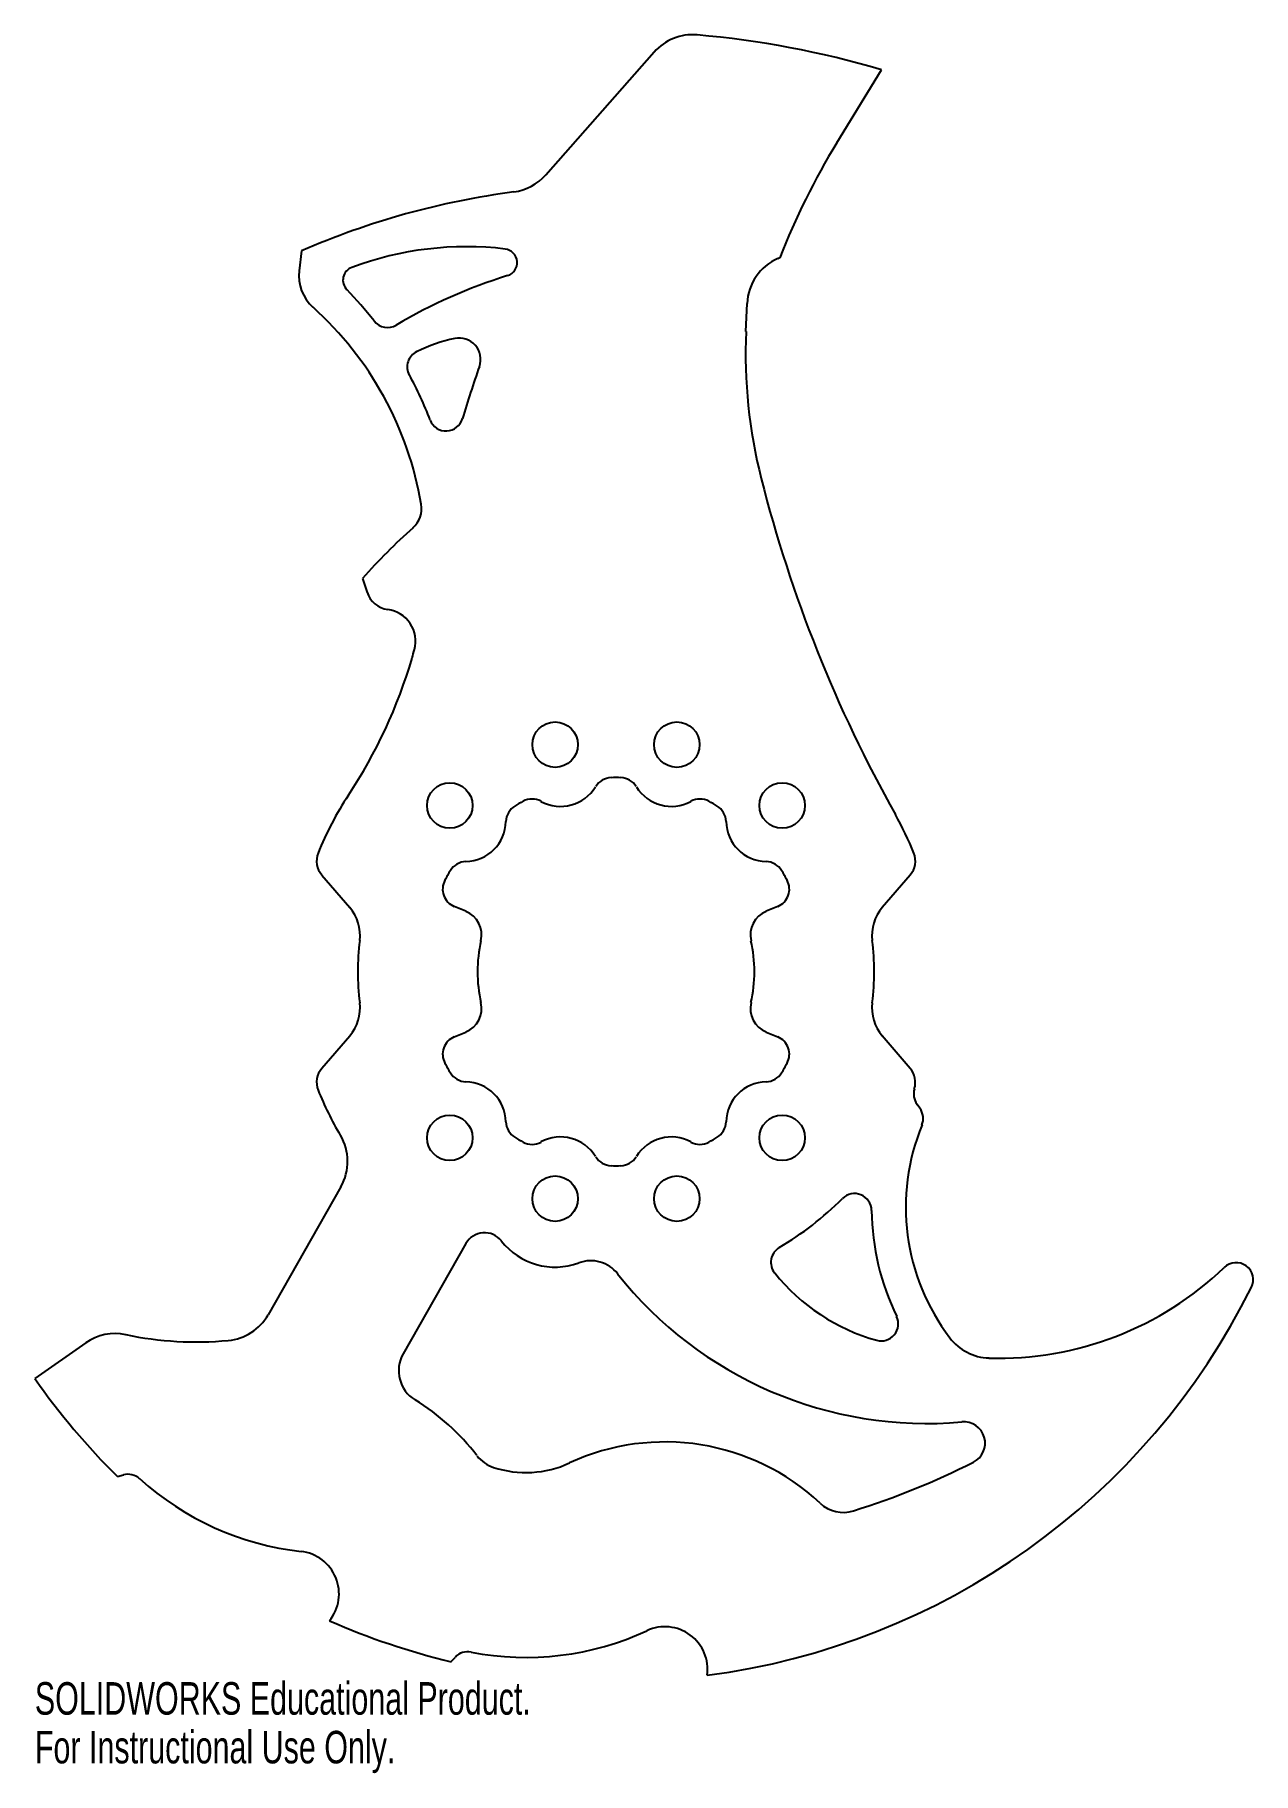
# Model space of a CAD drawing. Header units: inches. Extents: x -3.4 to 3.7, y -4.7 to 5.5.
import ezdxf

# ---------------------------------------------------------------- set-up
doc = ezdxf.new("R2010")
doc.units = ezdxf.units.IN
doc.header["$MEASUREMENT"] = 0
doc.styles.add('SLDTEXTSTYLE0', font='TXT', dxfattribs={"width": 0.7})

msp = doc.modelspace()

# ---------------------------------------------------------------- linework, layer by layer
at = {"color": 7, "linetype": 'Continuous', "lineweight": 25}
for p, q in [((0.223, 5.379), (-0.411, 4.66)), ((1.292, 4.849), (1.553, 5.276)), ((-1.84, 4.216), (-1.853, 4.1)), ((0.947, 4.172), (0.958, 4.177)), ((0.76, 3.745), (0.767, 3.909)), ((-1.483, 2.3), (-1.456, 2.219)), ((-1.721, 0.565), (-1.557, 0.375)), ((1.721, 0.565), (1.557, 0.375)), ((-0.878, 0.353), (-0.946, 0.381)), ((0.946, 0.381), (0.878, 0.353)), ((-1.721, -0.565), (-1.557, -0.375)), ((-0.946, -0.381), (-0.878, -0.353)), ((0.878, -0.353), (0.946, -0.381)), ((1.721, -0.566), (1.557, -0.375)), ((1.777, -0.798), (1.761, -0.776)), ((-1.61, -1.258), (-2.035, -2.007)), ((-0.878, -1.59), (-1.245, -2.235)), ((-3.101, -2.171), (-3.399, -2.38)), ((-2.916, -2.953), (-2.88, -2.944)), ((-0.964, -4.036), (-0.939, -4.01))]:
    msp.add_line(p, q, dxfattribs=at)
for centre in [(-0.356, 1.328), (0.356, 1.328), (-0.972, 0.972), (0.972, 0.972), (-0.972, -0.972), (0.972, -0.972), (-0.356, -1.328), (0.356, -1.328)]:
    msp.add_circle(centre, 0.133, dxfattribs=at)
for centre, radius, start, end in [((0.448, 5.181), 0.3, 85.0567, 138.6), ((0, 0), 5.5, 73.6, 85.0567), ((4.97, 2.604), 4.309, 148.6, 158.6), ((-0.636, 4.859), 0.3, 277.4548, 318.6), ((0, 0), 4.6, 97.4548, 113.5771), ((-0.875, 2.334), 1.907, 83.1509, 110.5572), ((-0.658, 4.148), 0.08, 287.1509, 83.1509), ((1.067, 3.897), 0.3, 113.6, 177.6), ((-1.605, 4.072), 0.25, 173.5771, 227.9752), ((-1.517, 4.045), 0.08, 110.5572, 224.1414), ((0.251, 1.205), 3, 107.1509, 120.7951), ((-3.197, 2.415), 2.261, 37.9982, 44.1414), ((-3.111, 2.401), 2, 9.6053, 47.9752), ((-1.336, 3.868), 0.1, 217.9982, 300.7951), ((-0.744, 2.77), 0.955, 102.0113, 116.0803), ((-0.917, 3.582), 0.125, 340.6171, 102.0113), ((3.758, 3.619), 3, 177.6, 194.1721), ((-1.121, 3.538), 0.1, 116.0803, 208.4248), ((-3.197, 2.415), 2.261, 21.0618, 28.4248), ((4.746, 1.59), 5.878, 160.6171, 163.7481), ((-0.994, 3.263), 0.1, 201.0618, 343.7481), ((8.606, 4.844), 8, 194.1721, 209.3724), ((-1.287, 2.709), 0.15, 311.6576, 9.6053), ((1.124, 0), 3.476, 131.6576, 138.5814), ((-1.314, 2.267), 0.15, 198.5814, 262.1936), ((-1.36, 1.933), 0.188, 345.0307, 82.1936), ((-4.07, 2.683), 3, 326.6028, 343.5778), ((-3.111, 2.401), 2, 343.5778, 345.0307), ((-0.025, 1.025), 0.11, 91.3976, 148.5312), ((0, 0), 1.135, 88.6024, 91.3976), ((0.025, 1.025), 0.11, 31.4688, 88.6024), ((0, 0), 1.875, 146.6028, 158.3053), ((-0.324, 1.207), 0.24, 241.4688, 328.5312), ((0.324, 1.207), 0.24, 211.4688, 298.5312), ((-0.534, 0.875), 0.11, 121.3976, 178.5312), ((0, 0), 1.135, 118.6024, 121.3976), ((-0.491, 0.9), 0.11, 61.4688, 118.6024), ((0.491, 0.9), 0.11, 61.3976, 118.5312), ((0, 0), 1.135, 58.6024, 61.3976), ((0.534, 0.875), 0.11, 1.4688, 58.6024), ((0, 0), 1.875, 21.6947, 29.3724), ((-0.884, 0.884), 0.24, 271.4688, 358.5312), ((0.884, 0.884), 0.24, 181.4688, 268.5312), ((-1.626, 0.647), 0.125, 158.3053, 220.6413), ((-0.875, 0.534), 0.11, 91.4688, 148.6024), ((0.875, 0.534), 0.11, 31.3976, 88.5312), ((1.626, 0.647), 0.125, 319.3587, 21.6947), ((-0.904, 0.483), 0.11, 151.9013, 247.5), ((0, 0), 1.135, 148.6024, 151.9013), ((0.904, 0.483), 0.11, 292.5, 28.0987), ((0, 0), 1.135, 28.0987, 31.3976), ((-1.747, 0.212), 0.25, 353.0734, 40.6413), ((-0.936, 0.214), 0.15, 347.0941, 67.5), ((0.936, 0.214), 0.15, 112.5, 192.9059), ((1.747, 0.212), 0.25, 139.3587, 186.9266), ((0, 0), 1.51, 173.0734, 186.9266), ((0, 0), 0.81, 167.0941, 192.9059), ((0, 0), 0.81, 347.0941, 12.9059), ((0, 0), 1.51, 353.0734, 6.9266), ((-1.747, -0.212), 0.25, 319.3587, 6.9266), ((-0.936, -0.214), 0.15, 292.5, 12.9059), ((0.936, -0.214), 0.15, 167.0941, 247.5), ((1.747, -0.212), 0.25, 173.0734, 220.6413), ((-0.904, -0.483), 0.11, 112.5, 208.0987), ((0.904, -0.483), 0.11, 331.9013, 67.5), ((-1.626, -0.647), 0.125, 139.3587, 201.6947), ((0, 0), 1.135, 208.0987, 211.3976), ((-0.875, -0.534), 0.11, 211.3976, 268.5312), ((0.875, -0.534), 0.11, 271.4688, 328.6024), ((0, 0), 1.135, 328.6024, 331.9013), ((1.626, -0.647), 0.125, 342.152, 40.6413), ((0, 0), 1.875, 201.6947, 210.6915), ((-0.884, -0.884), 0.24, 1.4688, 88.5312), ((0.884, -0.884), 0.24, 91.4688, 178.5312), ((1.841, -0.716), 0.1, 162.152, 217.0468), ((1.697, -0.859), 0.1, 337.5628, 37.0468), ((-0.534, -0.875), 0.11, 181.4688, 238.6024), ((0.534, -0.875), 0.11, 301.3976, 358.5312), ((2.956, -1.378), 1.261, 157.5628, 217.2561), ((-1.87, -1.11), 0.3, 330.3688, 30.6915), ((0, 0), 1.135, 238.6024, 241.3976), ((-0.491, -0.9), 0.11, 241.3976, 298.5312), ((-0.324, -1.207), 0.24, 31.4688, 118.5312), ((0.324, -1.207), 0.24, 61.4688, 148.5312), ((0.491, -0.9), 0.11, 241.4688, 298.6024), ((0, 0), 1.135, 298.6024, 301.3976), ((-0.025, -1.025), 0.11, 211.4688, 268.6024), ((0.025, -1.025), 0.11, 271.3976, 328.5312), ((0, 0), 1.135, 268.6024, 271.3976), ((1.395, -1.398), 0.1, 0.7436, 134.9201), ((0, 0), 1.875, 300.6218, 314.9201), ((2.956, -1.378), 1.461, 180.7436, 205.9043), ((-0.769, -1.652), 0.125, 38.0712, 150.3688), ((-0.356, -1.328), 0.4, 218.0712, 290.3318), ((1.006, -1.7), 0.1, 120.6218, 218.4859), ((-0.147, -1.891), 0.2, 38.3583, 110.3318), ((3.627, -1.802), 0.1, 333.5851, 133.9064), ((1.819, -0.335), 2.308, 218.3583, 275.0728), ((1.833, -1.042), 1.156, 218.4859, 254.5542), ((2.24, -0.361), 1.9, 268.2306, 313.9064), ((0, 0), 4.15, 277.3851, 333.5851), ((-2.296, -1.859), 0.3, 275.3695, 330.3688), ((1.551, -2.06), 0.1, 254.5542, 25.9043), ((-2.929, -2.417), 0.3, 78.1178, 125), ((-2.455, -0.166), 2, 258.1178, 275.3695), ((-1.071, -2.334), 0.2, 150.3688, 238.541), ((2.191, -1.96), 0.3, 217.2561, 268.2306), ((0, 0), 4.15, 215, 225.3688), ((-1.87, -3.64), 1.331, 37.4346, 58.541), ((2.034, -2.758), 0.125, 296.7965, 95.0728), ((-0.654, -2.71), 0.2, 217.4346, 251.8055), ((0.286, -4.082), 1.331, 47.0115, 114.7789), ((-2.854, -3.04), 0.1, 47.864, 105.3688), ((-0.527, -2.322), 0.608, 251.8055, 294.7789), ((0.025, 1.22), 4.581, 287.3223, 296.7965), ((-1.653, -1.713), 1.689, 227.864, 263.5863), ((1.33, -2.963), 0.2, 227.0115, 287.3223), ((-1.87, -3.64), 0.25, 321.1925, 83.5863), ((0, 0), 4.15, 246.1925, 256.5613), ((-0.527, -2.322), 1.689, 259.0566, 294.7789), ((0.286, -4.082), 0.25, 352.3851, 114.7789), ((-0.867, -4.078), 0.1, 79.0566, 136.5613)]:
    msp.add_arc(centre, radius, start, end, dxfattribs=at)

# ---------------------------------------------------------------- texts
at = {"color": 7, "linetype": 'Continuous', "char_height": 0.1903, "attachment_point": 1, "style": 'SLDTEXTSTYLE0'}
for s, insert in [('SOLIDWORKS Educational Product.', (-3.399, -4.156)), ('For Instructional Use Only.', (-3.399, -4.441))]:
    msp.add_mtext(s, dxfattribs=dict(at, insert=insert))

doc.saveas('drawing.dxf')
